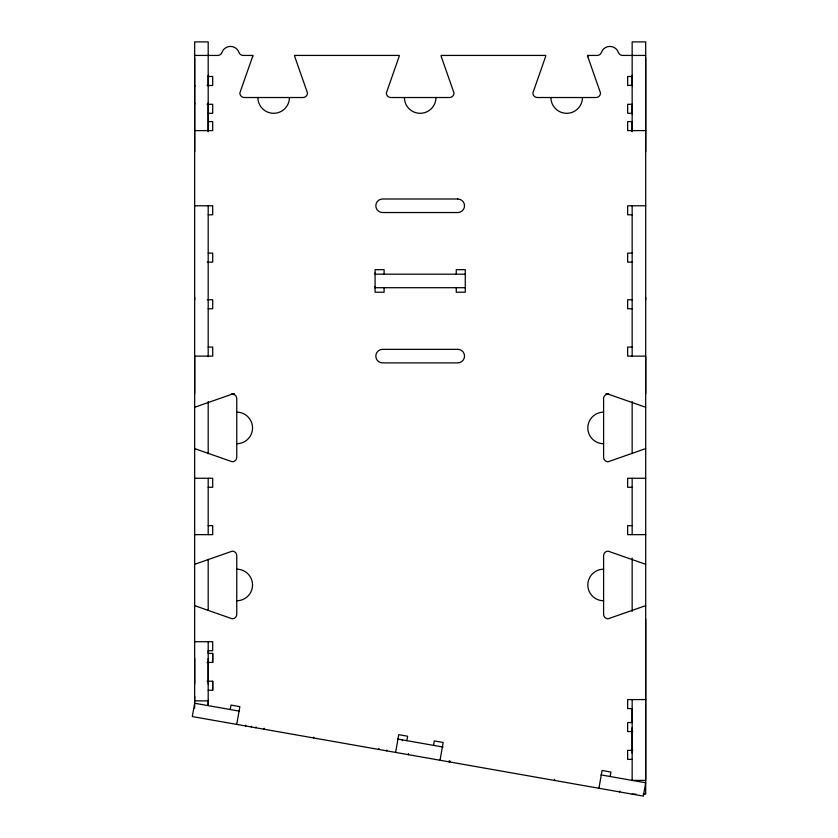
<?xml version="1.0" encoding="UTF-8"?>
<svg xmlns="http://www.w3.org/2000/svg" width="838" height="838" viewBox="0 0 838 838"><rect width="100%" height="100%" fill="white"/><g stroke="black" fill="none" stroke-linecap="round" stroke-linejoin="round"><path stroke-width="1.26" d="M194.667 86.67L194.667 85.193M208.191 131.168L208.191 41.9L194.667 41.9L194.667 700.861L208.191 700.861M194.667 393.703L194.667 356.119L212.705 356.119L212.705 347.1L208.191 347.1M194.667 299.742L194.667 297.385M194.667 151.647L194.667 57.686M208.191 104.593L208.191 103.095L208.191 121.583L212.705 121.583L212.705 130.602L194.667 130.602M208.191 705.638L208.201 641.709M208.191 131.681L208.191 122.285M208.191 85.874L208.191 75.305M208.191 690.24L212.705 690.24L212.705 681.221L207.07 681.221M207.07 662.429L212.705 662.429L212.705 653.41L208.191 653.41L208.191 650.728L212.705 650.728L212.705 641.709L194.667 641.709M375.078 287.989L375.078 286.586M375.078 273.052L375.078 274.183L465.279 274.183M632.156 85.193L627.652 85.497L627.652 76.478L632.156 76.478M632.166 699.583L632.156 780.388L645.689 780.388L645.689 619.219M632.156 131.681L632.156 122.285M632.156 114.062L632.156 104.666M632.166 85.874L632.166 75.305M645.689 393.703L645.689 356.119L627.652 356.119L627.652 347.1L632.166 347.1M645.689 299.742L645.689 297.385M645.689 151.647L645.689 57.686M230.199 709.514L230.984 705.072L239.867 706.633L236.735 724.409M245.607 725.97L245.754 725.142M251.41 726.996L251.557 726.158M255.852 727.782L255.999 726.944M263.928 729.196L264.075 728.369M264.106 729.228L264.253 728.4M313.601 737.964L313.747 737.126M378.745 749.444L378.933 748.334M386.727 750.858L386.873 750.02M395.62 752.419L398.752 734.654L407.635 736.225L406.849 740.666M402.345 740.729L402.491 739.891M408.211 754.64L408.357 753.812M408.399 754.671L408.546 753.844M433.508 745.359L434.283 740.918L443.176 742.489L440.034 760.255M448.917 761.815L449.063 760.988M449.629 761.941L449.776 761.114M449.817 761.972L449.964 761.145M554.505 780.44L554.704 779.33M598.929 788.265L602.061 770.499L610.944 772.07L610.158 776.512M619.649 791.92L619.785 791.093M194.667 55.434L217.712 55.434A4.515 4.515 0 0 0 221.955 52.427A9.019 9.019 0 0 1 238.966 52.427A4.515 4.515 0 0 0 243.219 55.434L252.73 55.434A4.504 4.504 0 0 1 252.542 56.722L239.846 93.018A4.515 4.515 0 0 0 244.35 97.522L302.989 97.522A4.515 4.515 0 0 0 307.494 93.018L294.787 56.722A4.515 4.515 0 0 1 294.599 55.434L399.244 55.434A4.515 4.515 0 0 1 399.056 56.722L386.349 93.018A4.515 4.515 0 0 0 390.864 97.522L449.493 97.522A4.515 4.515 0 0 0 454.007 93.018L441.301 56.722A4.515 4.515 0 0 1 441.113 55.434L545.748 55.434A4.515 4.515 0 0 1 545.559 56.722L532.863 93.018A4.515 4.515 0 0 0 537.368 97.522L596.007 97.522A4.515 4.515 0 0 0 600.511 93.018L587.815 56.722A4.504 4.504 0 0 1 587.627 55.434L597.138 55.434A4.515 4.515 0 0 0 601.391 52.427A9.019 9.019 0 0 1 618.392 52.427A4.515 4.515 0 0 0 622.644 55.434L645.689 55.434M208.191 76.478L212.705 76.478L212.705 85.497L207.07 85.497M207.07 104.289L212.705 104.289L212.705 113.308L208.191 113.308M632.208 104.289L627.652 104.289L627.652 113.308L632.156 113.308M632.156 121.583L627.652 121.583L627.652 130.602L645.689 130.602M194.667 205.771L212.705 205.771L212.705 214.79L208.191 214.79M645.689 205.771L627.652 205.771L627.652 214.79L632.166 214.79M208.191 253.128L212.705 253.128L212.705 262.147L207.353 262.147M632.166 253.128L627.652 253.128L627.652 262.147L632.166 262.147M375.078 287.706L465.279 287.706M207.353 299.742L212.705 299.742L212.705 308.761L208.191 308.761M632.166 299.742L627.652 299.742L627.652 308.761L632.166 308.761M231.822 393.703L234.389 393.703M605.968 393.703L608.535 393.703M194.667 478.268L212.705 478.268L212.705 487.287L208.191 487.287M645.689 478.268L627.652 478.268L627.652 487.287L632.156 487.287M208.191 525.625L212.705 525.625L212.705 534.644L194.667 534.644M632.156 525.625L627.652 525.625L627.652 534.644L645.689 534.644M645.689 699.583L627.652 699.583L627.652 708.602L632.156 708.602L632.156 722.555L627.652 722.555L627.652 731.574L632.805 731.574M632.805 750.366L627.652 750.366L627.652 759.385L632.156 759.385M632.156 794.152L635.853 794.152M643.228 794.152L645.689 794.152L645.689 41.9L632.156 41.9L632.156 131.168M239.071 711.074L194.657 703.25L192.311 716.574L643.333 796.1L645.689 782.776L600.888 774.878M397.38 738.99L443.051 747.046M194.667 103.116L194.667 104.289M632.156 205.771L632.156 356.684M632.156 401.58L632.156 453.63M632.156 478.268L632.156 534.644M632.156 557.993L632.156 611.405M632.156 727.646L632.156 731.019M632.156 731.574L632.156 753.184M456.26 274.183L456.26 269.668L465.279 269.668L465.279 292.221L456.26 292.221L456.26 287.706M384.097 274.183L384.097 269.668L375.078 269.668L375.078 292.221L384.097 292.221L384.097 287.706M212.705 653.41L212.705 662.429M212.705 681.221L212.705 690.24M208.191 205.771L208.191 356.684M208.191 401.58L208.191 453.63M208.191 478.268L208.191 534.644M208.191 559.302L208.191 610.095M208.201 658.521L208.201 661.873M208.191 662.429L208.201 684.007M208.191 700.264L208.191 705.481M194.667 658.5L194.667 684.038M194.667 696.347L194.667 708.1M252.73 55.434A4.494 4.494 0 0 1 252.542 56.722M289.456 97.522A15.786 15.786 0 0 1 273.67 113.308A15.786 15.786 0 0 1 257.884 97.522M435.959 97.522A15.786 15.786 0 0 1 420.173 113.308A15.786 15.786 0 0 1 404.387 97.522M582.473 97.522A15.786 15.786 0 0 1 566.687 113.308A15.786 15.786 0 0 1 550.901 97.522M194.667 605.916A4.515 4.515 0 0 1 195.956 606.104L232.252 618.8A4.515 4.515 0 0 0 236.756 614.296L236.756 555.657A4.515 4.515 0 0 0 232.252 551.153L195.956 563.848A4.515 4.515 0 0 1 194.667 564.037M236.756 569.191A15.786 15.786 0 0 1 252.542 584.976A15.786 15.786 0 0 1 236.756 600.762M194.667 448.875A4.515 4.515 0 0 1 195.956 449.063L232.252 461.769A4.515 4.515 0 0 0 236.756 457.255L236.756 398.626A4.515 4.515 0 0 0 232.252 394.111L195.956 406.818A4.515 4.515 0 0 1 194.667 407.006M236.756 412.149A15.786 15.786 0 0 1 252.542 427.935A15.786 15.786 0 0 1 236.756 443.721M645.689 407.006A4.515 4.515 0 0 1 644.401 406.818L608.105 394.111A4.515 4.515 0 0 0 603.601 398.626L603.601 457.255A4.515 4.515 0 0 0 608.105 461.769L644.401 449.063A4.515 4.515 0 0 1 645.689 448.875M603.601 443.721A15.786 15.786 0 0 1 587.815 427.935A15.786 15.786 0 0 1 603.601 412.149M645.689 564.037A4.515 4.515 0 0 1 644.401 563.848L608.105 551.153A4.515 4.515 0 0 0 603.601 555.657L603.601 614.296A4.515 4.515 0 0 0 608.105 618.8L644.401 606.104A4.515 4.515 0 0 1 645.689 605.916M603.601 600.762A15.786 15.786 0 0 1 587.815 584.976A15.786 15.786 0 0 1 603.601 569.191M587.815 56.722A4.494 4.494 0 0 1 587.627 55.434M457.768 199.004L382.589 199.004A6.767 6.767 0 0 0 375.822 205.771A6.767 6.767 0 0 0 382.589 212.538L457.768 212.538A6.767 6.767 0 0 0 464.524 205.771A6.767 6.767 0 0 0 457.768 199.004M457.768 349.352L382.589 349.352A6.767 6.767 0 0 0 375.822 356.119A6.767 6.767 0 0 0 382.589 362.885L457.768 362.885A6.767 6.767 0 0 0 464.524 356.119A6.767 6.767 0 0 0 457.768 349.352"/></g></svg>
